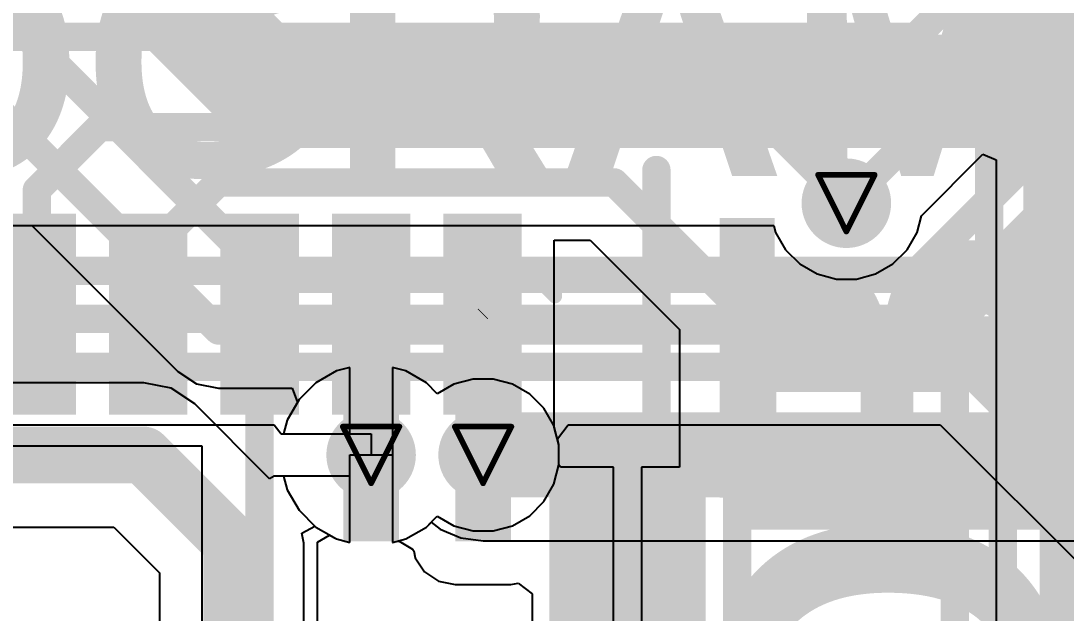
# Model space of a CAD drawing. Header units: inches. Extents: x -21 to 276, y -5 to 220.
# Drawn here: x 42.23 to 51.61, y 59.96 to 65.27 of the extents above; entities that cross this region are included whole.
import ezdxf

# ---------------------------------------------------------------- set-up
doc = ezdxf.new("R2010")
doc.units = ezdxf.units.IN
for name, color, linetype in [('Bottom Layer', 5, 'Continuous'), ('Bottom Solder', 6, 'Continuous'), ('Drill Drawing', 1, 'Continuous'), ('Ground', 16, 'Continuous'), ('Power + Signal', 76, 'Continuous'), ('Top Layer', 1, 'Continuous'), ('Top Overlay', 2, 'Continuous'), ('Top Paste', 8, 'Continuous'), ('Top Solder', 216, 'Continuous'), ('Via Holes', 16, 'Continuous')]:
    doc.layers.add(name, color=color, linetype=linetype)
doc.styles.add('Arial_Bold', font='', dxfattribs={"height": 0.2})
doc.styles.get('Arial_Bold').set_extended_font_data('Arial', bold=True)

# ---------------------------------------------------------------- blocks, each defined once
blk = doc.blocks.new('V________T______134')
at = {"layer": 'Top Layer'}
for points in [[(-4.39999755, 2.16249885), (-3.199997409999999, 2.16249885), (-3.199997409999999, 0.36249991), (-4.39999755, 0.36249991)], [(3.20000249, 2.16249885), (4.400002629999999, 2.16249885), (4.400002629999999, 0.36249991), (3.20000249, 0.36249991)], [(-2.74999704, -0.46249971), (-2.24999804, -0.46249971), (-2.24999804, -2.06249905), (-2.74999704, -2.06249905)], [(-1.7499965, -0.46249971), (-1.2499975, -0.46249971), (-1.2499975, -2.06249905), (-1.7499965, -2.06249905)], [(-0.7499959599999999, -0.46249971), (-0.24999696, -0.46249971), (-0.24999696, -2.06249905), (-0.7499959599999999, -2.06249905)], [(0.25000204, -0.46249971), (0.75000104, -0.46249971), (0.75000104, -2.06249905), (0.25000204, -2.06249905)], [(1.25000258, -0.46249971), (1.75000158, -0.46249971), (1.75000158, -2.06249905), (1.25000258, -2.06249905)], [(2.25000312, -0.46249971), (2.75000212, -0.46249971), (2.75000212, -2.06249905), (2.25000312, -2.06249905)]]:
    blk.add_hatch(color=1, dxfattribs=at).paths.add_polyline_path(points)
at = {"layer": 'Top Paste'}
for points in [[(-4.39999755, 2.16249885), (-3.199997409999999, 2.16249885), (-3.199997409999999, 0.36249991), (-4.39999755, 0.36249991)], [(3.20000249, 2.16249885), (4.400002629999999, 2.16249885), (4.400002629999999, 0.36249991), (3.20000249, 0.36249991)], [(-2.74999704, -0.46249971), (-2.24999804, -0.46249971), (-2.24999804, -2.06249905), (-2.74999704, -2.06249905)], [(-1.7499965, -0.46249971), (-1.2499975, -0.46249971), (-1.2499975, -2.06249905), (-1.7499965, -2.06249905)], [(-0.7499959599999999, -0.46249971), (-0.24999696, -0.46249971), (-0.24999696, -2.06249905), (-0.7499959599999999, -2.06249905)], [(0.25000204, -0.46249971), (0.75000104, -0.46249971), (0.75000104, -2.06249905), (0.25000204, -2.06249905)], [(1.25000258, -0.46249971), (1.75000158, -0.46249971), (1.75000158, -2.06249905), (1.25000258, -2.06249905)], [(2.25000312, -0.46249971), (2.75000212, -0.46249971), (2.75000212, -2.06249905), (2.25000312, -2.06249905)]]:
    blk.add_hatch(color=8, dxfattribs=at).paths.add_polyline_path(points)
at = {"layer": 'Top Solder'}
for points in [[(-4.50159755, 2.26409885), (-3.09839741, 2.26409885), (-3.09839741, 0.26089991), (-4.50159755, 0.26089991)], [(3.09840249, 2.26409885), (4.50160263, 2.26409885), (4.50160263, 0.26089991), (3.09840249, 0.26089991)], [(-2.85159704, -0.36089971), (-2.14839804, -0.36089971), (-2.14839804, -2.16409905), (-2.85159704, -2.16409905)], [(-1.8515965, -0.36089971), (-1.1483975, -0.36089971), (-1.1483975, -2.16409905), (-1.8515965, -2.16409905)], [(-0.8515959599999999, -0.36089971), (-0.14839696, -0.36089971), (-0.14839696, -2.16409905), (-0.8515959599999999, -2.16409905)], [(0.14840204, -0.36089971), (0.8516010399999999, -0.36089971), (0.8516010399999999, -2.16409905), (0.14840204, -2.16409905)], [(1.14840258, -0.36089971), (1.85160158, -0.36089971), (1.85160158, -2.16409905), (1.14840258, -2.16409905)], [(2.14840312, -0.36089971), (2.85160212, -0.36089971), (2.85160212, -2.16409905), (2.14840312, -2.16409905)]]:
    blk.add_hatch(color=216, dxfattribs=at).paths.add_polyline_path(points)
at = {"layer": 'Top Overlay'}
for points in [[(2.9322014, 2.1731986, 0.254, 0.254, 0), (-2.884398599999999, 2.1731986, 0.254, 0.254, 0)], [(-4.0591994, -0.12040108, 0.254, 0.254, 0), (-4.0591994, -1.15000024, 0.254, 0.254, 0)], [(4.059204479999999, -0.12040108, 0.254, 0.254, 0), (4.059204479999999, -1.15000024, 0.254, 0.254, 0)], [(-3.08040024, -1.15000024, 0.254, 0.254, 0), (-4.0591994, -1.15000024, 0.254, 0.254, 0)], [(4.059204479999999, -1.15000024, 0.254, 0.254, 0), (3.08040532, -1.15000024, 0.254, 0.254, 0)], [(-3.0226, -1.5494, 0.127, 0.127, 0), (-3.1496, -1.4224, 0.127, 0.127, 0)], [(-3.1496, -1.4224, 0.127, 0.127, 0), (-3.1496, -1.6764, 0.127, 0.127, 0)], [(-3.0226, -1.5494, 0.127, 0.127, 0), (-3.1496, -1.6764, 0.127, 0.127, 0)]]:
    blk.add_lwpolyline(points, format="xyseb", dxfattribs=at)
for points in [[(-2.9478986, 2.1731986, 0.127, 0.127, 1), (-2.8208986, 2.1731986, 0.127, 0.127, 1)], [(2.8687014, 2.1731986, 0.127, 0.127, 1), (2.9957014, 2.1731986, 0.127, 0.127, 1)], [(-4.1226994, -0.12040108, 0.127, 0.127, 1), (-3.9956994, -0.12040108, 0.127, 0.127, 1)], [(3.99570448, -0.12040108, 0.127, 0.127, 1), (4.122704479999999, -0.12040108, 0.127, 0.127, 1)], [(-4.1226994, -1.15000024, 0.127, 0.127, 1), (-3.9956994, -1.15000024, 0.127, 0.127, 1)], [(-4.1226994, -1.15000024, 0.127, 0.127, 1), (-3.9956994, -1.15000024, 0.127, 0.127, 1)], [(-3.14390024, -1.15000024, 0.127, 0.127, 1), (-3.01690024, -1.15000024, 0.127, 0.127, 1)], [(3.01690532, -1.15000024, 0.127, 0.127, 1), (3.14390532, -1.15000024, 0.127, 0.127, 1)], [(3.99570448, -1.15000024, 0.127, 0.127, 1), (4.122704479999999, -1.15000024, 0.127, 0.127, 1)], [(3.99570448, -1.15000024, 0.127, 0.127, 1), (4.122704479999999, -1.15000024, 0.127, 0.127, 1)], [(-3.18135, -1.4224, 0.0635, 0.0635, 1), (-3.11785, -1.4224, 0.0635, 0.0635, 1)], [(-3.18135, -1.4224, 0.0635, 0.0635, 1), (-3.11785, -1.4224, 0.0635, 0.0635, 1)], [(-3.05435, -1.5494, 0.0635, 0.0635, 1), (-2.99085, -1.5494, 0.0635, 0.0635, 1)], [(-3.05435, -1.5494, 0.0635, 0.0635, 1), (-2.99085, -1.5494, 0.0635, 0.0635, 1)], [(-3.18135, -1.6764, 0.0635, 0.0635, 1), (-3.11785, -1.6764, 0.0635, 0.0635, 1)], [(-3.18135, -1.6764, 0.0635, 0.0635, 1), (-3.11785, -1.6764, 0.0635, 0.0635, 1)]]:
    blk.add_lwpolyline(points, format="xyseb", close=True, dxfattribs=at)

msp = doc.modelspace()

# ---------------------------------------------------------------- hatches: boundary and pattern name
at = {"layer": 'Bottom Layer'}
h = msp.add_hatch(color=5, dxfattribs=at)
edge = h.paths.add_edge_path()
edge.add_arc((49.63932668, 63.63480288), 0.2999994, 0, 360)
h = msp.add_hatch(color=5, dxfattribs=at)
edge = h.paths.add_edge_path()
edge.add_arc((45.37597732, 61.37779952), 0.2999994, 0, 360)
h = msp.add_hatch(color=5, dxfattribs=at)
edge = h.paths.add_edge_path()
edge.add_arc((46.3804, 61.37779952), 0.2999994, 0, 360)
at = {"layer": 'Bottom Solder'}
h = msp.add_hatch(color=6, dxfattribs=at)
edge = h.paths.add_edge_path()
edge.add_arc((49.63932668, 63.63480288), 0.4015993999999999, 0, 360)
h = msp.add_hatch(color=6, dxfattribs=at)
edge = h.paths.add_edge_path()
edge.add_arc((45.37597732, 61.37779952), 0.4015993999999999, 0, 360)
h = msp.add_hatch(color=6, dxfattribs=at)
edge = h.paths.add_edge_path()
edge.add_arc((46.3804, 61.37779952), 0.4015993999999999, 0, 360)
at = {"layer": 'Ground'}
h = msp.add_hatch(color=16, dxfattribs=at)
edge = h.paths.add_edge_path()
edge.add_arc((49.63932668, 63.63480288), 0.2999994, 0, 360)
h = msp.add_hatch(color=16, dxfattribs=at)
edge = h.paths.add_edge_path()
edge.add_arc((45.37597732, 61.37779952), 0.2999994, 0, 360)
h = msp.add_hatch(color=16, dxfattribs=at)
edge = h.paths.add_edge_path()
edge.add_arc((46.3804, 61.37779952), 0.2999994, 0, 360)
at = {"layer": 'Power + Signal'}
h = msp.add_hatch(color=76, dxfattribs=at)
edge = h.paths.add_edge_path()
edge.add_arc((49.63932668, 63.63480288), 0.2999994, 0, 360)
h = msp.add_hatch(color=76, dxfattribs=at)
edge = h.paths.add_edge_path()
edge.add_arc((45.37597732, 61.37779952), 0.2999994, 0, 360)
h = msp.add_hatch(color=76, dxfattribs=at)
edge = h.paths.add_edge_path()
edge.add_arc((46.3804, 61.37779952), 0.2999994, 0, 360)
at = {"layer": 'Top Layer'}
h = msp.add_hatch(color=1, dxfattribs=at)
edge = h.paths.add_edge_path()
edge.add_arc((49.63932668, 63.63480288), 0.2999994, 0, 360)
for points in [[(45.12597782, 60.6044), (45.62597682, 60.6044), (45.62597682, 63.44029983999999), (45.12597782, 63.44029983999999)], [(46.1304005, 60.6044), (46.6303995, 60.6044), (46.6303995, 63.44029983999999), (46.1304005, 63.44029983999999)]]:
    msp.add_hatch(color=1, dxfattribs=at).paths.add_polyline_path(points)
h = msp.add_hatch(color=1, dxfattribs=at)
edge = h.paths.add_edge_path()
edge.add_arc((45.37597732, 61.37779952), 0.2999994, 0, 360)
h = msp.add_hatch(color=1, dxfattribs=at)
edge = h.paths.add_edge_path()
edge.add_arc((46.3804, 61.37779952), 0.2999994, 0, 360)
at = {"layer": 'Top Solder'}
h = msp.add_hatch(color=216, dxfattribs=at)
edge = h.paths.add_edge_path()
edge.add_arc((49.63932668, 63.63480288), 0.4015993999999999, 0, 360)
h = msp.add_hatch(color=216, dxfattribs=at)
edge = h.paths.add_edge_path()
edge.add_arc((45.37597732, 61.37779952), 0.4015993999999999, 0, 360)
h = msp.add_hatch(color=216, dxfattribs=at)
edge = h.paths.add_edge_path()
edge.add_arc((46.3804, 61.37779952), 0.4015993999999999, 0, 360)
at = {"layer": 'Via Holes'}
h = msp.add_hatch(color=7, dxfattribs=at)
edge = h.paths.add_edge_path()
edge.add_arc((49.63932668, 63.63480288), 0.1499997, 0, 360)
h = msp.add_hatch(color=7, dxfattribs=at)
edge = h.paths.add_edge_path()
edge.add_arc((45.37597732, 61.37779952), 0.1499997, 0, 360)
h = msp.add_hatch(color=7, dxfattribs=at)
edge = h.paths.add_edge_path()
edge.add_arc((46.3804, 61.37779952), 0.1499997, 0, 360)

# ---------------------------------------------------------------- linework, layer by layer
at = {"layer": 'Bottom Layer'}
for p, q in [((38.2720215, 63.43619774), (42.33161206, 63.43619774)), ((42.33161206, 63.43619774), (43.64068487999999, 62.12712492)), ((43.64068487999999, 62.12712492), (43.80872112, 62.01484675999999)), ((43.33557246, 62.02524043999999), (41.59087693999999, 62.02524043999999)), ((43.58333675999999, 61.97595682), (43.33557246, 62.02524043999999)), ((43.80872112, 62.01484675999999), (44.00693256, 61.97542087999999)), ((43.79338206, 61.83560911999999), (43.58333675999999, 61.97595682)), ((44.00693256, 61.97542087999999), (44.66895054, 61.97542087999999)), ((44.66895054, 61.97542087999999), (44.71469339999999, 61.84842088)), ((44.46538732, 61.16360386), (43.79338206, 61.83560911999999)), ((44.71469339999999, 61.84842088), (44.62304258, 61.68967596)), ((44.62304258, 61.68967596), (44.59052042, 61.56829951999999)), ((44.59052042, 61.56829951999999), (45.37597732, 61.56829951999999)), ((45.37597732, 61.56829951999999), (45.37597732, 61.37779952)), ((45.37597732, 61.37779952), (45.56647732, 61.37779952)), ((45.56647732, 61.37779952), (45.56647732, 60.59234261999999)), ((44.50643118, 61.18729952), (44.46538732, 61.16360386)), ((45.18547732, 61.18729952), (44.50643118, 61.18729952)), ((45.18547732, 60.59234261999999), (45.18547732, 61.18729952)), ((45.87210028, 60.73123998), (45.91516598, 60.77430568)), ((45.91516598, 60.77430568), (45.99611324, 60.71219251999999)), ((41.59087693999999, 60.7303586), (43.06739418, 60.7303586)), ((43.06739418, 60.7303586), (43.47785056, 60.31990222)), ((44.75518354, 60.67630485999999), (44.87222928, 60.73886505999999)), ((44.7727324, 60.5880805), (44.75518354, 60.67630485999999)), ((44.87222928, 60.73886505999999), (44.87985436, 60.73123998)), ((44.87985436, 60.73123998), (45.06410088, 60.62486478)), ((45.68785376, 60.62486478), (45.87210028, 60.73123998)), ((45.99611324, 60.71219251999999), (46.18147736, 60.63541085999999)), ((44.7727324, 54.01758564), (44.7727324, 60.5880805)), ((45.06410088, 60.62486478), (45.18547732, 60.59234261999999)), ((45.56647732, 60.59234261999999), (45.68785376, 60.62486478)), ((46.18147736, 60.63541085999999), (46.3804, 60.60922346)), ((46.3804, 60.60922346), (54.41094528, 60.60922346)), ((43.47785056, 60.31990222), (43.47785056, 56.69739486))]:
    msp.add_line(p, q, dxfattribs=at)
for points in [[(50.78897132, 62.95645524, 0.254, 0.254, 0), (56.56491608, 68.7324, 0.254, 0.254, 0)], [(51.01463508, 62.4933726, 0.254, 0.254, 0), (56.49166248, 67.9704, 0.254, 0.254, 0)], [(42.01616692, 67.09240836, 1.016, 1.016, 0), (44.47093468, 64.6376406, 1.016, 1.016, 0)], [(50.80175259999999, 64.6376406, 1.016, 1.016, 0), (53.20312955999999, 67.03901756, 1.016, 1.016, 0)], [(40.65233424, 65.84797092, 0.254, 0.254, 0), (44.00693256, 62.4933726, 0.254, 0.254, 0)], [(41.6259772, 65.80068374, 0.254, 0.254, 0), (44.47020569999999, 62.95645524, 0.254, 0.254, 0)], [(44.47093468, 64.6376406, 1.016, 1.016, 0), (50.80175259999999, 64.6376406, 1.016, 1.016, 0)], [(44.47020569999999, 62.95645524, 0.254, 0.254, 0), (50.78897132, 62.95645524, 0.254, 0.254, 0)], [(44.00693256, 62.4933726, 0.254, 0.254, 0), (51.01463508, 62.4933726, 0.254, 0.254, 0)], [(46.3804, 61.37779952, 0.7619999999999999, 0.7619999999999999, 0), (54.41094528, 61.37779952, 0.7619999999999999, 0.7619999999999999, 0)], [(41.37597769999999, 61.37779952, 0.508, 0.508, 0), (43.33557246, 61.37779952, 0.508, 0.508, 0)], [(43.33557246, 61.37779952, 0.508, 0.508, 0), (44.12529147999999, 60.5880805, 0.508, 0.508, 0)], [(44.12529147999999, 54.01758564, 0.508, 0.508, 0), (44.12529147999999, 60.5880805, 0.508, 0.508, 0)]]:
    msp.add_lwpolyline(points, format="xyseb", dxfattribs=at)
for points in [[(44.21693468, 64.6376406, 0.508, 0.508, 1), (44.72493468, 64.6376406, 0.508, 0.508, 1)], [(44.21693468, 64.6376406, 0.508, 0.508, 1), (44.72493468, 64.6376406, 0.508, 0.508, 1)], [(50.5477526, 64.6376406, 0.508, 0.508, 1), (51.0557526, 64.6376406, 0.508, 0.508, 1)], [(50.5477526, 64.6376406, 0.508, 0.508, 1), (51.0557526, 64.6376406, 0.508, 0.508, 1)], [(44.4067057, 62.95645524, 0.127, 0.127, 1), (44.53370569999999, 62.95645524, 0.127, 0.127, 1)], [(44.4067057, 62.95645524, 0.127, 0.127, 1), (44.53370569999999, 62.95645524, 0.127, 0.127, 1)], [(50.72547132, 62.95645524, 0.127, 0.127, 1), (50.85247132, 62.95645524, 0.127, 0.127, 1)], [(50.72547132, 62.95645524, 0.127, 0.127, 1), (50.85247132, 62.95645524, 0.127, 0.127, 1)], [(43.94343256, 62.4933726, 0.127, 0.127, 1), (44.07043255999999, 62.4933726, 0.127, 0.127, 1)], [(43.94343256, 62.4933726, 0.127, 0.127, 1), (44.07043255999999, 62.4933726, 0.127, 0.127, 1)], [(50.95113508, 62.4933726, 0.127, 0.127, 1), (51.07813508, 62.4933726, 0.127, 0.127, 1)], [(50.95113508, 62.4933726, 0.127, 0.127, 1), (51.07813508, 62.4933726, 0.127, 0.127, 1)], [(46.18989999999999, 61.37779952, 0.3809999999999999, 0.3809999999999999, 1), (46.57089999999999, 61.37779952, 0.3809999999999999, 0.3809999999999999, 1)], [(43.20857246, 61.37779952, 0.254, 0.254, 1), (43.46257246, 61.37779952, 0.254, 0.254, 1)], [(43.20857246, 61.37779952, 0.254, 0.254, 1), (43.46257246, 61.37779952, 0.254, 0.254, 1)], [(43.99829148, 60.5880805, 0.254, 0.254, 1), (44.25229148, 60.5880805, 0.254, 0.254, 1)], [(43.99829148, 60.5880805, 0.254, 0.254, 1), (44.25229148, 60.5880805, 0.254, 0.254, 1)]]:
    msp.add_lwpolyline(points, format="xyseb", close=True, dxfattribs=at)
at = {"layer": 'Drill Drawing'}
for points in [[(49.38532668, 63.88880288, 0.0508, 0.0508, 0), (49.89332667999999, 63.88880288, 0.0508, 0.0508, 0)], [(49.38532668, 63.88880288, 0.0508, 0.0508, 0), (49.63932668, 63.38080288, 0.0508, 0.0508, 0)], [(49.63932668, 63.38080288, 0.0508, 0.0508, 0), (49.89332667999999, 63.88880288, 0.0508, 0.0508, 0)], [(45.12197731999999, 61.63179952, 0.0508, 0.0508, 0), (45.62997731999999, 61.63179952, 0.0508, 0.0508, 0)], [(45.12197731999999, 61.63179952, 0.0508, 0.0508, 0), (45.37597732, 61.12379952, 0.0508, 0.0508, 0)], [(45.37597732, 61.12379952, 0.0508, 0.0508, 0), (45.62997731999999, 61.63179952, 0.0508, 0.0508, 0)], [(46.1264, 61.63179952, 0.0508, 0.0508, 0), (46.6344, 61.63179952, 0.0508, 0.0508, 0)], [(46.1264, 61.63179952, 0.0508, 0.0508, 0), (46.3804, 61.12379952, 0.0508, 0.0508, 0)], [(46.3804, 61.12379952, 0.0508, 0.0508, 0), (46.6344, 61.63179952, 0.0508, 0.0508, 0)]]:
    msp.add_lwpolyline(points, format="xyseb", dxfattribs=at)
for points in [[(49.37262668, 63.88880288, 0.0254, 0.0254, 1), (49.39802668, 63.88880288, 0.0254, 0.0254, 1)], [(49.37262668, 63.88880288, 0.0254, 0.0254, 1), (49.39802668, 63.88880288, 0.0254, 0.0254, 1)], [(49.88062668, 63.88880288, 0.0254, 0.0254, 1), (49.90602668, 63.88880288, 0.0254, 0.0254, 1)], [(49.88062668, 63.88880288, 0.0254, 0.0254, 1), (49.90602668, 63.88880288, 0.0254, 0.0254, 1)], [(49.62662667999999, 63.38080288, 0.0254, 0.0254, 1), (49.65202668, 63.38080288, 0.0254, 0.0254, 1)], [(49.62662667999999, 63.38080288, 0.0254, 0.0254, 1), (49.65202668, 63.38080288, 0.0254, 0.0254, 1)], [(45.10927732, 61.63179952, 0.0254, 0.0254, 1), (45.13467732, 61.63179952, 0.0254, 0.0254, 1)], [(45.10927732, 61.63179952, 0.0254, 0.0254, 1), (45.13467732, 61.63179952, 0.0254, 0.0254, 1)], [(45.61727732, 61.63179952, 0.0254, 0.0254, 1), (45.64267732, 61.63179952, 0.0254, 0.0254, 1)], [(45.61727732, 61.63179952, 0.0254, 0.0254, 1), (45.64267732, 61.63179952, 0.0254, 0.0254, 1)], [(46.11369999999999, 61.63179952, 0.0254, 0.0254, 1), (46.1391, 61.63179952, 0.0254, 0.0254, 1)], [(46.11369999999999, 61.63179952, 0.0254, 0.0254, 1), (46.1391, 61.63179952, 0.0254, 0.0254, 1)], [(46.6217, 61.63179952, 0.0254, 0.0254, 1), (46.64709999999999, 61.63179952, 0.0254, 0.0254, 1)], [(46.6217, 61.63179952, 0.0254, 0.0254, 1), (46.64709999999999, 61.63179952, 0.0254, 0.0254, 1)], [(45.36327731999999, 61.12379952, 0.0254, 0.0254, 1), (45.38867732, 61.12379952, 0.0254, 0.0254, 1)], [(45.36327731999999, 61.12379952, 0.0254, 0.0254, 1), (45.38867732, 61.12379952, 0.0254, 0.0254, 1)], [(46.36769999999999, 61.12379952, 0.0254, 0.0254, 1), (46.3931, 61.12379952, 0.0254, 0.0254, 1)], [(46.36769999999999, 61.12379952, 0.0254, 0.0254, 1), (46.3931, 61.12379952, 0.0254, 0.0254, 1)]]:
    msp.add_lwpolyline(points, format="xyseb", close=True, dxfattribs=at)
at = {"layer": 'Ground'}
for p, q in [((42.13996144, 61.64845176), (44.5076834, 61.64845176)), ((44.5076834, 61.64845176), (44.56918696, 61.56829951999999)), ((47.04693156, 61.52144921999999), (47.14438373999999, 61.64845176)), ((47.14438373999999, 61.64845176), (50.48156782, 61.64845176)), ((50.48156782, 61.64845176), (51.85189528, 60.27812683999999)), ((44.56918696, 61.56829951999999), (45.37597732, 61.56829951999999)), ((45.37597732, 61.56829951999999), (45.37597732, 61.37779952)), ((47.0613994, 61.4674539), (47.04693156, 61.52144921999999)), ((47.0613994, 61.28814513999999), (47.0613994, 61.4674539)), ((45.37597732, 61.37779952), (45.56647732, 61.37779952)), ((45.56647732, 61.37779952), (45.56647732, 60.59234261999999)), ((47.01499105999999, 61.11494254), (47.0613994, 61.28814513999999)), ((45.18547732, 61.18729952), (44.59052042, 61.18729952)), ((44.59052042, 61.18729952), (44.62304258, 61.06592307999999)), ((45.18547732, 60.59234261999999), (45.18547732, 61.18729952)), ((44.62304258, 61.06592307999999), (44.72941778, 60.88167656)), ((46.92533668, 60.95965456), (47.01499105999999, 61.11494254)), ((46.79854496, 60.83286284), (46.92533668, 60.95965456)), ((44.72941778, 60.88167656), (44.87985436, 60.73123998)), ((45.87210028, 60.73123998), (45.96952452, 60.82866422)), ((45.96952452, 60.82866422), (46.11754302, 60.74320845999999)), ((46.64325698, 60.74320845999999), (46.79854496, 60.83286284)), ((44.87985436, 60.73123998), (45.06410088, 60.62486478)), ((45.68785376, 60.62486478), (45.87210028, 60.73123998)), ((46.11754302, 60.74320845999999), (46.29074562, 60.69680012)), ((46.29074562, 60.69680012), (46.47005437999999, 60.69680012)), ((46.47005437999999, 60.69680012), (46.64325698, 60.74320845999999)), ((45.06410088, 60.62486478), (45.18547732, 60.59234261999999)), ((45.56647732, 60.59234261999999), (45.68785376, 60.62486478))]:
    msp.add_line(p, q, dxfattribs=at)
for points in [[(50.26024491999999, 65.12559746000001, 0.254, 0.254, 0), (50.88467343999999, 65.75002598, 0.254, 0.254, 0)], [(49.63932668, 63.63480288, 0.254, 0.254, 0), (51.41692281999999, 65.41239902, 0.254, 0.254, 0)], [(23.24401498, 65.12559746000001, 0.254, 0.254, 0), (50.26024491999999, 65.12559746000001, 0.254, 0.254, 0)], [(50.2849134, 63.03000348, 0.254, 0.254, 0), (51.84872282, 64.5938129, 0.254, 0.254, 0)], [(50.67122707999999, 62.59820348, 0.254, 0.254, 0), (52.30831804, 64.23529444, 0.254, 0.254, 0)], [(25.5763141, 63.03000348, 0.254, 0.254, 0), (50.2849134, 63.03000348, 0.254, 0.254, 0)], [(25.5632458, 62.59820348, 0.254, 0.254, 0), (50.67122707999999, 62.59820348, 0.254, 0.254, 0)], [(26.16016104, 62.16640347999999, 0.254, 0.254, 0), (50.69611146, 62.16640347999999, 0.254, 0.254, 0)], [(50.69611146, 62.16640347999999, 0.254, 0.254, 0), (52.369847, 60.49266794, 0.254, 0.254, 0)]]:
    msp.add_lwpolyline(points, format="xyseb", dxfattribs=at)
for points in [[(50.19674491999999, 65.12559746000001, 0.127, 0.127, 1), (50.32374492, 65.12559746000001, 0.127, 0.127, 1)], [(50.19674491999999, 65.12559746000001, 0.127, 0.127, 1), (50.32374492, 65.12559746000001, 0.127, 0.127, 1)], [(49.57582668, 63.63480288, 0.127, 0.127, 1), (49.70282668, 63.63480288, 0.127, 0.127, 1)], [(50.2214134, 63.03000348, 0.127, 0.127, 1), (50.3484134, 63.03000348, 0.127, 0.127, 1)], [(50.2214134, 63.03000348, 0.127, 0.127, 1), (50.3484134, 63.03000348, 0.127, 0.127, 1)], [(50.60772708, 62.59820348, 0.127, 0.127, 1), (50.73472708, 62.59820348, 0.127, 0.127, 1)], [(50.60772708, 62.59820348, 0.127, 0.127, 1), (50.73472708, 62.59820348, 0.127, 0.127, 1)], [(50.63261146, 62.16640347999999, 0.127, 0.127, 1), (50.75961146, 62.16640347999999, 0.127, 0.127, 1)], [(50.63261146, 62.16640347999999, 0.127, 0.127, 1), (50.75961146, 62.16640347999999, 0.127, 0.127, 1)]]:
    msp.add_lwpolyline(points, format="xyseb", close=True, dxfattribs=at)
at = {"layer": 'Power + Signal'}
for p, q in [((50.31416912, 63.52217166), (50.86498336, 64.07298336)), ((50.86498336, 64.07298336), (50.98231612, 64.024383)), ((50.98231612, 64.024383), (50.98231612, 57.79996568)), ((50.27391773999999, 63.3719459), (50.31416912, 63.52217166)), ((40.8292808, 63.43619774), (48.9875195, 63.43619774)), ((48.9875195, 63.43619774), (49.00473562, 63.3719459)), ((49.00473562, 63.3719459), (49.09439, 63.21665792)), ((50.18426336, 63.21665792), (50.27391773999999, 63.3719459)), ((49.09439, 63.21665792), (49.22118172, 63.0898662)), ((50.05747164, 63.0898662), (50.18426336, 63.21665792)), ((49.22118172, 63.0898662), (49.37646969999999, 63.00021181999999)), ((49.90218366, 63.00021181999999), (50.05747164, 63.0898662)), ((49.37646969999999, 63.00021181999999), (49.5496723, 62.95380348)), ((49.5496723, 62.95380348), (49.72898106, 62.95380348)), ((49.72898106, 62.95380348), (49.90218366, 63.00021181999999)), ((45.06410088, 62.13073425999999), (44.87985436, 62.02435905999999)), ((45.18547732, 62.16325642), (45.06410088, 62.13073425999999)), ((45.18547732, 61.56829951999999), (45.18547732, 62.16325642)), ((45.68785376, 62.13073425999999), (45.56647732, 62.16325642)), ((45.56647732, 62.16325642), (45.56647732, 61.37779952)), ((45.87210028, 62.02435905999999), (45.68785376, 62.13073425999999)), ((44.87985436, 62.02435905999999), (44.72941778, 61.87392248)), ((45.96952452, 61.92693481999999), (45.87210028, 62.02435905999999)), ((46.11754302, 62.01239057999999), (45.96952452, 61.92693481999999)), ((46.29074562, 62.05879891999999), (46.11754302, 62.01239057999999)), ((46.47005437999999, 62.05879891999999), (46.29074562, 62.05879891999999)), ((46.64325698, 62.01239057999999), (46.47005437999999, 62.05879891999999)), ((46.79854496, 61.9227362), (46.64325698, 62.01239057999999)), ((46.92533668, 61.79594448), (46.79854496, 61.9227362)), ((44.72941778, 61.87392248), (44.62304258, 61.68967596)), ((47.01499105999999, 61.6406565), (46.92533668, 61.79594448)), ((44.62304258, 61.68967596), (44.59052042, 61.56829951999999)), ((47.0613994, 61.4674539), (47.01499105999999, 61.6406565)), ((44.59052042, 61.56829951999999), (45.18547732, 61.56829951999999)), ((47.0613994, 61.28814513999999), (47.0613994, 61.4674539)), ((45.56647732, 61.37779952), (45.56647732, 60.59234261999999)), ((47.01499105999999, 61.11494254), (47.0613994, 61.28814513999999)), ((45.18547732, 61.18729952), (44.59052042, 61.18729952)), ((44.59052042, 61.18729952), (44.62304258, 61.06592307999999)), ((45.18547732, 60.59234261999999), (45.18547732, 61.18729952)), ((44.62304258, 61.06592307999999), (44.72941778, 60.88167656)), ((46.92533668, 60.95965456), (47.01499105999999, 61.11494254)), ((46.79854496, 60.83286284), (46.92533668, 60.95965456)), ((44.72941778, 60.88167656), (44.87985436, 60.73123998)), ((45.87210028, 60.73123998), (45.96952452, 60.82866422)), ((45.96952452, 60.82866422), (46.11754302, 60.74320845999999)), ((46.64325698, 60.74320845999999), (46.79854496, 60.83286284)), ((44.87985436, 60.73123998), (45.06410088, 60.62486478)), ((45.68785376, 60.62486478), (45.87210028, 60.73123998)), ((46.11754302, 60.74320845999999), (46.29074562, 60.69680012)), ((46.29074562, 60.69680012), (46.47005437999999, 60.69680012)), ((46.47005437999999, 60.69680012), (46.64325698, 60.74320845999999)), ((45.06410088, 60.62486478), (45.18547732, 60.59234261999999)), ((45.56647732, 60.59234261999999), (45.68785376, 60.62486478))]:
    msp.add_line(p, q, dxfattribs=at)
msp.add_lwpolyline([(51.56501244, 57.55860472, 0.3809999999999999, 0.3809999999999999, 0), (51.56501244, 75.0694206, 0.3809999999999999, 0.3809999999999999, 0)], format="xyseb", dxfattribs=at)
at = {"layer": 'Top Layer'}
for p, q in [((47.01886456, 61.62619882), (47.01886456, 63.30333796)), ((47.01886456, 63.30333796), (47.34194748, 63.30333796)), ((47.34194748, 63.30333796), (48.14264184, 62.5026436)), ((48.14264184, 62.5026436), (48.14264184, 61.26929834)), ((47.0613994, 61.4674539), (47.01886456, 61.62619882)), ((42.0569771, 61.4593005), (43.85802506, 61.4593005)), ((43.85802506, 61.4593005), (43.85802506, 57.79713104)), ((47.0613994, 61.28814768), (47.0613994, 61.4674539)), ((45.18547732, 60.59234261999999), (45.18547732, 61.37779952)), ((45.18547732, 61.37779952), (45.56647732, 61.37779952)), ((45.56647732, 61.37779952), (45.56647732, 60.59234261999999)), ((47.07586216, 61.26929834), (47.0613994, 61.28814768)), ((47.54895748, 61.26929834), (47.07586216, 61.26929834)), ((47.54895748, 60.11530522), (47.54895748, 61.26929834)), ((48.14264184, 61.26929834), (47.80295748, 61.26929834)), ((47.80295748, 61.26929834), (47.80295748, 60.11530522)), ((44.8939285, 60.59611198), (45.00391558, 60.65961197999999)), ((44.8939285, 57.47818578), (44.8939285, 60.59611198)), ((45.00391558, 60.65961197999999), (45.06410088, 60.62486478)), ((45.06410088, 60.62486478), (45.18547732, 60.59234261999999)), ((45.56647732, 60.59234261999999), (45.61493544, 60.60532456)), ((45.61493544, 60.60532456), (45.62674644, 60.60524074)), ((45.62674644, 60.60524074), (45.74852165999999, 60.53462619999999)), ((45.74852165999999, 60.53462619999999), (45.75887978, 60.51922364)), ((45.75887978, 60.51922364), (45.77150612, 60.45574142)), ((45.77150612, 60.45574142), (45.85571474, 60.32971423999999)), ((45.85571474, 60.32971423999999), (45.98174192, 60.24550562)), ((45.98174192, 60.24550562), (46.1304005, 60.21593494)), ((46.1304005, 60.21593494), (46.6303995, 60.21593494)), ((46.6303995, 60.21593494), (46.69497646, 60.22877972)), ((46.69497646, 60.22877972), (46.821979, 60.13306744)), ((46.821979, 60.13306744), (46.821979, 58.96130194)), ((47.54895748, 58.96130194), (47.54895748, 60.11530522)), ((47.80295748, 60.11530522), (47.80295748, 58.96130194))]:
    msp.add_line(p, q, dxfattribs=at)
for points in [[(50.92094972, 63.16970348, 0.254, 0.254, 0), (50.92094972, 74.31323212, 0.254, 0.254, 0)], [(51.35400955999999, 62.93828916, 0.254, 0.254, 0), (51.35400955999999, 73.71185156, 0.254, 0.254, 0)], [(42.37731174, 63.75442926, 0.254, 0.254, 0), (42.93885748, 64.315975, 0.254, 0.254, 0)], [(42.93885748, 64.315975, 0.254, 0.254, 0), (48.97611236, 64.315975, 0.254, 0.254, 0)], [(48.97611236, 64.315975, 0.254, 0.254, 0), (49.63932668, 63.65276068, 0.254, 0.254, 0)], [(43.37597878, 63.19030033999999, 0.254, 0.254, 0), (44.00696812, 63.82128967999999, 0.254, 0.254, 0)], [(44.00696812, 63.82128967999999, 0.254, 0.254, 0), (47.55649112, 63.82128967999999, 0.254, 0.254, 0)], [(47.55649112, 63.82128967999999, 0.254, 0.254, 0), (48.66059356, 62.71718724, 0.254, 0.254, 0)], [(42.37731174, 62.6416324, 0.254, 0.254, 0), (42.37731174, 63.75442926, 0.254, 0.254, 0)], [(49.63932668, 63.63480288, 0.254, 0.254, 0), (49.63932668, 63.65276068, 0.254, 0.254, 0)], [(43.37597878, 62.64029889999999, 0.254, 0.254, 0), (43.37597878, 63.19030033999999, 0.254, 0.254, 0)], [(50.61131356, 62.86006731999999, 0.254, 0.254, 0), (50.92094972, 63.16970348, 0.254, 0.254, 0)], [(51.04311355999999, 62.62739316, 0.254, 0.254, 0), (51.35400955999999, 62.93828916, 0.254, 0.254, 0)], [(50.61131356, 47.23949658, 0.254, 0.254, 0), (50.61131356, 62.86006731999999, 0.254, 0.254, 0)], [(48.66059356, 56.1600731, 0.254, 0.254, 0), (48.66059356, 62.71718724, 0.254, 0.254, 0)], [(42.37597824, 62.64029889999999, 0.254, 0.254, 0), (42.37731174, 62.6416324, 0.254, 0.254, 0)], [(44.37597677999999, 57.26364213999999, 0.254, 0.254, 0), (44.37597677999999, 62.64029889999999, 0.254, 0.254, 0)], [(51.04311355999999, 47.41835322, 0.254, 0.254, 0), (51.04311355999999, 62.62739316, 0.254, 0.254, 0)], [(46.37597785999999, 62.64029889999999, 0.127, 0.127, 0), (46.3804, 62.64472104, 0.127, 0.127, 0)], [(51.50470267999999, 60.1233494, 0.254, 0.254, 0), (51.80556314, 60.42420986, 0.254, 0.254, 0)], [(51.50470267999999, 47.62715899999999, 0.254, 0.254, 0), (51.50470267999999, 60.1233494, 0.254, 0.254, 0)]]:
    msp.add_lwpolyline(points, format="xyseb", dxfattribs=at)
for points in [[(42.87535748, 64.315975, 0.127, 0.127, 1), (43.00235747999999, 64.315975, 0.127, 0.127, 1)], [(42.87535748, 64.315975, 0.127, 0.127, 1), (43.00235747999999, 64.315975, 0.127, 0.127, 1)], [(48.91261236, 64.315975, 0.127, 0.127, 1), (49.03961236, 64.315975, 0.127, 0.127, 1)], [(48.91261236, 64.315975, 0.127, 0.127, 1), (49.03961236, 64.315975, 0.127, 0.127, 1)], [(43.94346812, 63.82128967999999, 0.127, 0.127, 1), (44.07046812, 63.82128967999999, 0.127, 0.127, 1)], [(43.94346812, 63.82128967999999, 0.127, 0.127, 1), (44.07046812, 63.82128967999999, 0.127, 0.127, 1)], [(47.49299112, 63.82128967999999, 0.127, 0.127, 1), (47.61999112, 63.82128967999999, 0.127, 0.127, 1)], [(47.49299112, 63.82128967999999, 0.127, 0.127, 1), (47.61999112, 63.82128967999999, 0.127, 0.127, 1)], [(42.31381174, 63.75442926, 0.127, 0.127, 1), (42.44081174, 63.75442926, 0.127, 0.127, 1)], [(42.31381174, 63.75442926, 0.127, 0.127, 1), (42.44081174, 63.75442926, 0.127, 0.127, 1)], [(49.57582668, 63.65276068, 0.127, 0.127, 1), (49.70282668, 63.65276068, 0.127, 0.127, 1)], [(49.57582668, 63.65276068, 0.127, 0.127, 1), (49.70282668, 63.65276068, 0.127, 0.127, 1)], [(49.57582668, 63.63480288, 0.127, 0.127, 1), (49.70282668, 63.63480288, 0.127, 0.127, 1)], [(43.31247877999999, 63.19030033999999, 0.127, 0.127, 1), (43.43947877999999, 63.19030033999999, 0.127, 0.127, 1)], [(43.31247877999999, 63.19030033999999, 0.127, 0.127, 1), (43.43947877999999, 63.19030033999999, 0.127, 0.127, 1)], [(50.85744971999999, 63.16970348, 0.127, 0.127, 1), (50.98444972, 63.16970348, 0.127, 0.127, 1)], [(50.85744971999999, 63.16970348, 0.127, 0.127, 1), (50.98444972, 63.16970348, 0.127, 0.127, 1)], [(51.29050956, 62.93828916, 0.127, 0.127, 1), (51.41750956, 62.93828916, 0.127, 0.127, 1)], [(51.29050956, 62.93828916, 0.127, 0.127, 1), (51.41750956, 62.93828916, 0.127, 0.127, 1)], [(50.54781355999999, 62.86006731999999, 0.127, 0.127, 1), (50.67481356, 62.86006731999999, 0.127, 0.127, 1)], [(50.54781355999999, 62.86006731999999, 0.127, 0.127, 1), (50.67481356, 62.86006731999999, 0.127, 0.127, 1)], [(48.59709356, 62.71718724, 0.127, 0.127, 1), (48.72409356, 62.71718724, 0.127, 0.127, 1)], [(48.59709356, 62.71718724, 0.127, 0.127, 1), (48.72409356, 62.71718724, 0.127, 0.127, 1)], [(42.31247824, 62.64029889999999, 0.127, 0.127, 1), (42.43947824, 62.64029889999999, 0.127, 0.127, 1)], [(42.31381174, 62.6416324, 0.127, 0.127, 1), (42.44081174, 62.6416324, 0.127, 0.127, 1)], [(42.31381174, 62.6416324, 0.127, 0.127, 1), (42.44081174, 62.6416324, 0.127, 0.127, 1)], [(43.31247877999999, 62.64029889999999, 0.127, 0.127, 1), (43.43947877999999, 62.64029889999999, 0.127, 0.127, 1)], [(44.31247678, 62.64029889999999, 0.127, 0.127, 1), (44.43947677999999, 62.64029889999999, 0.127, 0.127, 1)], [(50.97961356, 62.62739316, 0.127, 0.127, 1), (51.10661355999999, 62.62739316, 0.127, 0.127, 1)], [(50.97961356, 62.62739316, 0.127, 0.127, 1), (51.10661355999999, 62.62739316, 0.127, 0.127, 1)], [(46.34422786, 62.64029889999999, 0.0635, 0.0635, 1), (46.40772786, 62.64029889999999, 0.0635, 0.0635, 1)], [(46.34865, 62.64472104, 0.0635, 0.0635, 1), (46.41215, 62.64472104, 0.0635, 0.0635, 1)], [(51.44120268, 60.1233494, 0.127, 0.127, 1), (51.56820267999999, 60.1233494, 0.127, 0.127, 1)], [(51.44120268, 60.1233494, 0.127, 0.127, 1), (51.56820267999999, 60.1233494, 0.127, 0.127, 1)]]:
    msp.add_lwpolyline(points, format="xyseb", close=True, dxfattribs=at)
at = {"layer": 'Top Overlay'}
msp.add_lwpolyline([(47.93517972, 62.52779976, 0.254, 0.254, 0), (47.93517972, 63.9324096, 0.254, 0.254, 0)], format="xyseb", dxfattribs=at)
for points in [[(47.87167972, 63.9324096, 0.127, 0.127, 1), (47.99867972, 63.9324096, 0.127, 0.127, 1)], [(47.87167972, 62.52779976, 0.127, 0.127, 1), (47.99867972, 62.52779976, 0.127, 0.127, 1)]]:
    msp.add_lwpolyline(points, format="xyseb", close=True, dxfattribs=at)

# ---------------------------------------------------------------- block references
at = {"rotation": 180}
msp.add_blockref('V________T______134', (43.87598032, 61.37779952), dxfattribs=at)

# ---------------------------------------------------------------- texts
at = {"layer": 'Top Overlay', "style": 'Arial_Bold'}
msp.add_text('PROGRAMMING', height=2.032, dxfattribs=at).set_placement((36.63698032, 63.87843967999999))
for s, p in [('SLOT', (51.55000357999999, 52.19507467999999)), ('B', (51.58667864, 60.42252584))]:
    msp.add_text(s, height=3.048, rotation=90, dxfattribs=at).set_placement(p)

doc.saveas('drawing.dxf')
